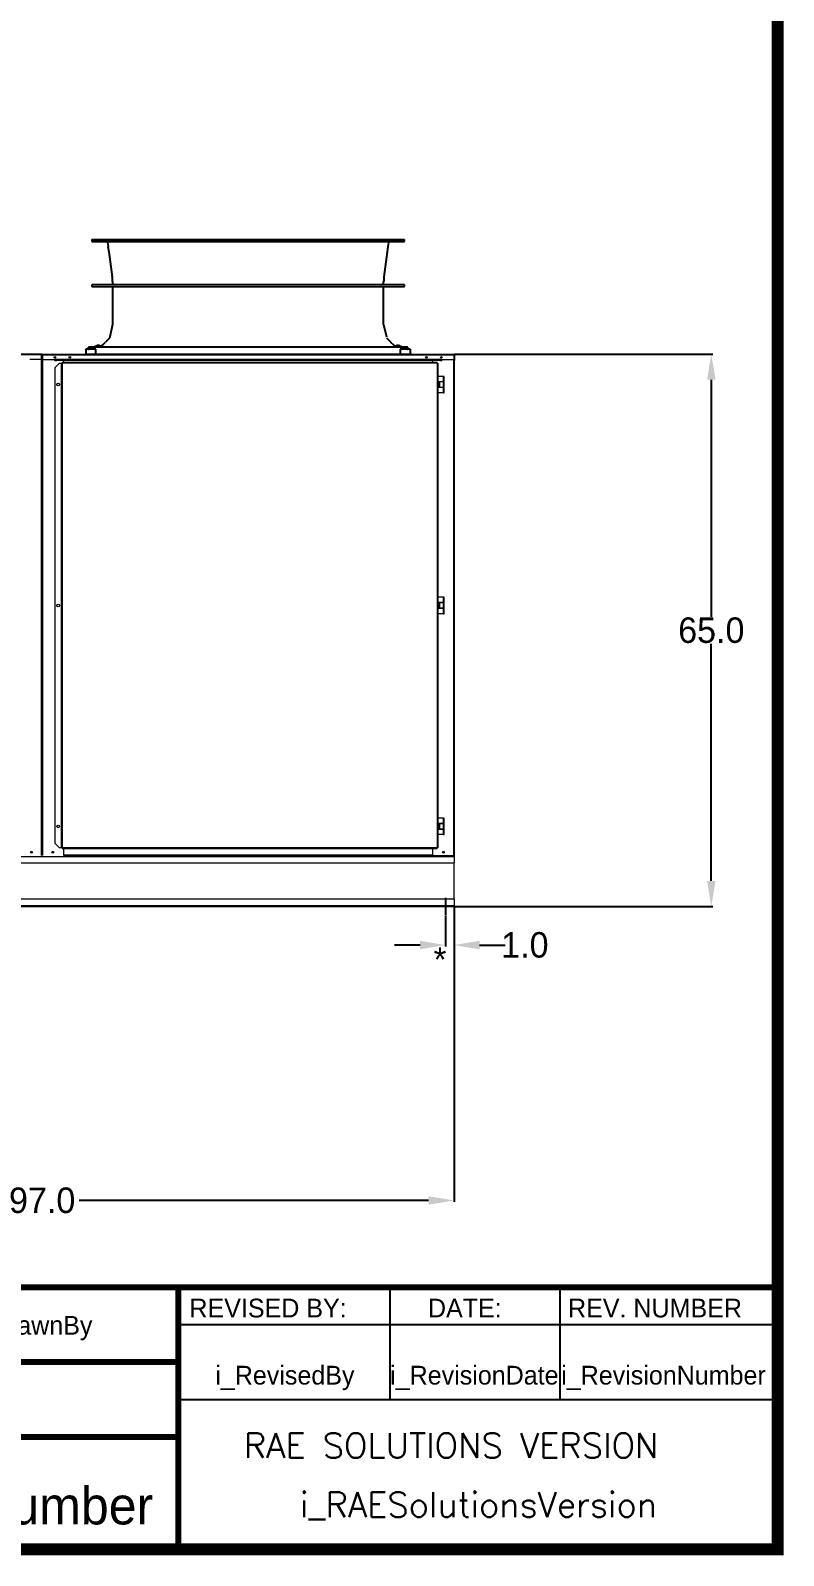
# Model space of a CAD drawing. Header units: inches. Extents: x 3819 to 4400, y -717 to -350.
# Drawn here: x 4305 to 4393.7, y -708.8 to -529.4 of the extents above; entities that cross this region are included whole.
import ezdxf
from ezdxf.enums import TextEntityAlignment as Align

# ---------------------------------------------------------------- set-up
doc = ezdxf.new("R2010")
doc.units = ezdxf.units.IN
doc.header["$MEASUREMENT"] = 0
doc.header["$PDSIZE"] = -1
doc.styles.add('SIMPLEX', font='SIMPLEX')
doc.dimstyles.get("Standard").update_dxf_attribs({"dimtxt": 3, "dimasz": 3, "dimexe": 0.18, "dimexo": 0.0625, "dimgap": 0.09, "dimtad": 0, "dimtih": 1, "dimtoh": 1, "dimdec": 1, "dimzin": 0, "dimdsep": 46, "dimtxsty": 'Standard', "dimcen": 0.09, "dimadec": 0, "dimazin": 0, "dimtfac": 1, "dimtdec": 1, "dimtofl": 0, "dimtmove": 0, "dimatfit": 3, "dimfxl": 1, "dimtolj": 1, "dimtzin": 0, "dimarcsym": 0})

# ---------------------------------------------------------------- blocks, each defined once
blk = doc.blocks.new('*D3')
at = {"color": 0, "lineweight": -2}
for p, q in [((4353.88, -633.51), (4353.88, -637.17)), ((4354.88, -632.57), (4354.88, -637.17)), ((4350.88, -636.99), (4347.88, -636.99)), ((4357.88, -636.99), (4360.88, -636.99))]:
    blk.add_line(p, q, dxfattribs=at)
at = {"color": 0}
for points in [[(4350.88, -636.49), (4350.88, -637.49), (4353.88, -636.99)], [(4357.88, -636.49), (4357.88, -637.49), (4354.88, -636.99)]]:
    blk.add_solid(points, dxfattribs=at)
at = {"layer": 'Defpoints', "color": 0}
for p in [(4353.88, -633.45), (4354.88, -632.51), (4354.88, -636.99)]:
    blk.add_point(p, dxfattribs=at)
at = {"color": 0, "insert": (4363.22, -636.99), "char_height": 3, "attachment_point": 5}
blk.add_mtext('\\A1;1.0', dxfattribs=at)
blk = doc.blocks.new('*D6')
at = {"color": 0, "lineweight": -2}
for p, q in [((4257.88, -632.64), (4257.88, -667.23)), ((4354.88, -632.51), (4354.88, -667.23)), ((4260.88, -667.05), (4302.04, -667.05)), ((4351.88, -667.05), (4310.72, -667.05))]:
    blk.add_line(p, q, dxfattribs=at)
at = {"color": 0}
for points in [[(4260.88, -666.55), (4260.88, -667.55), (4257.88, -667.05)], [(4351.88, -666.55), (4351.88, -667.55), (4354.88, -667.05)]]:
    blk.add_solid(points, dxfattribs=at)
at = {"layer": 'Defpoints', "color": 0}
for p in [(4257.88, -632.57), (4354.88, -632.45), (4257.88, -667.05)]:
    blk.add_point(p, dxfattribs=at)
at = {"color": 0, "insert": (4306.38, -667.05), "char_height": 3, "attachment_point": 5}
blk.add_mtext('\\A1;97.0', dxfattribs=at)
blk = doc.blocks.new('*D7')
at = {"color": 0, "lineweight": -2}
for p, q in [((4354.94, -567.45), (4385.35, -567.45)), ((4385.17, -570.45), (4385.17, -598.36)), ((4385.17, -629.45), (4385.17, -601.54)), ((4354.94, -632.45), (4385.35, -632.45))]:
    blk.add_line(p, q, dxfattribs=at)
at = {"color": 0}
for points in [[(4384.67, -570.45), (4385.67, -570.45), (4385.17, -567.45)], [(4384.67, -629.45), (4385.67, -629.45), (4385.17, -632.45)]]:
    blk.add_solid(points, dxfattribs=at)
at = {"layer": 'Defpoints', "color": 0}
for p in [(4354.88, -567.45), (4385.17, -567.45), (4354.88, -632.45)]:
    blk.add_point(p, dxfattribs=at)
at = {"color": 0, "insert": (4385.17, -599.95), "char_height": 3, "attachment_point": 5}
blk.add_mtext('\\A1;65.0', dxfattribs=at)

msp = doc.modelspace()

# ---------------------------------------------------------------- linework, layer by layer
at = {"color": 7, "linetype": 'Continuous', "lineweight": 25}
for p, q in [((4312.22, -553.94), (4312.22, -554.17)), ((4312.22, -553.94), (4317.61, -553.94)), ((4312.22, -554.17), (4312.87, -554.18)), ((4312.22, -554.17), (4317.61, -554.17)), ((4313.68, -554.19), (4313.92, -554.19)), ((4314.08, -554.32), (4314.14, -554.78)), ((4317.61, -553.94), (4349.03, -553.94)), ((4317.61, -554.17), (4349.03, -554.17)), ((4347.11, -554.78), (4347.18, -554.32)), ((4347.33, -554.19), (4347.57, -554.19)), ((4348.38, -554.18), (4349.03, -554.17)), ((4349.03, -554.17), (4349.03, -553.94)), ((4314.12, -554.78), (4314.21, -555.41)), ((4314.21, -555.41), (4314.63, -558.36)), ((4346.63, -558.36), (4347.05, -555.41)), ((4347.04, -555.41), (4347.13, -554.78)), ((4314.66, -559.25), (4312.22, -559.27)), ((4312.22, -559.27), (4312.22, -559.48)), ((4312.22, -559.48), (4314.66, -559.5)), ((4314.66, -558.91), (4314.66, -559.25)), ((4314.66, -559.5), (4349.03, -559.48)), ((4314.66, -559.5), (4314.66, -563.97)), ((4349.03, -559.27), (4314.67, -559.25)), ((4346.59, -559.25), (4346.59, -558.91)), ((4346.59, -563.97), (4346.59, -559.5)), ((4349.03, -559.48), (4349.03, -559.27)), ((4314.66, -563.97), (4314.33, -565.4)), ((4346.59, -563.97), (4346.92, -565.4)), ((4311.53, -566.86), (4311.53, -567.45)), ((4312.71, -566.86), (4311.53, -566.86)), ((4311.91, -566.62), (4311.82, -566.62)), ((4311.82, -566.62), (4311.82, -566.63)), ((4311.82, -566.63), (4311.83, -566.8)), ((4311.85, -566.8), (4311.84, -566.63)), ((4312.55, -566.62), (4311.91, -566.62)), ((4312.55, -566.55), (4312.55, -566.63)), ((4312.68, -566.55), (4312.55, -566.55)), ((4312.57, -566.63), (4312.56, -566.63)), ((4312.62, -566.63), (4312.57, -566.63)), ((4313.42, -566.55), (4312.68, -566.55)), ((4312.71, -567.45), (4312.71, -566.86)), ((4312.75, -566.51), (4312.75, -566.55)), ((4312.82, -566.51), (4312.75, -566.51)), ((4313.22, -566.51), (4312.82, -566.51)), ((4312.89, -566.43), (4312.89, -566.43)), ((4312.89, -566.43), (4312.89, -566.43)), ((4312.9, -566.43), (4312.9, -566.43)), ((4312.9, -566.43), (4312.91, -566.43)), ((4312.91, -566.43), (4312.91, -566.43)), ((4312.93, -566.43), (4312.93, -566.43)), ((4313, -566.43), (4313, -566.43)), ((4313.03, -566.43), (4313.03, -566.43)), ((4313.08, -566.43), (4313.08, -566.43)), ((4313.09, -566.43), (4313.09, -566.43)), ((4313.22, -566.52), (4313.51, -566.36)), ((4313.22, -566.55), (4313.22, -566.51)), ((4313.42, -566.62), (4313.42, -566.55)), ((4313.42, -566.59), (4347.84, -566.59)), ((4347.84, -566.61), (4313.42, -566.61)), ((4313.51, -566.36), (4313.84, -566.03)), ((4314.29, -565.57), (4313.83, -566.03)), ((4314.33, -565.4), (4314.29, -565.57)), ((4347.43, -566.03), (4346.96, -565.57)), ((4347.41, -566.03), (4347.75, -566.36)), ((4347.66, -566.86), (4347.66, -566.86)), ((4347.75, -566.36), (4348.04, -566.52)), ((4347.84, -566.55), (4347.84, -566.62)), ((4347.96, -566.55), (4347.84, -566.55)), ((4348.7, -566.55), (4347.96, -566.55)), ((4348.04, -566.51), (4348.03, -566.55)), ((4348.1, -566.51), (4348.04, -566.51)), ((4348.5, -566.51), (4348.1, -566.51)), ((4348.35, -566.43), (4348.35, -566.43)), ((4348.51, -566.55), (4348.5, -566.51)), ((4348.54, -566.86), (4348.54, -567.45)), ((4349.72, -566.86), (4348.54, -566.86)), ((4348.69, -566.63), (4348.64, -566.63)), ((4348.7, -566.63), (4348.69, -566.63)), ((4348.7, -566.63), (4348.7, -566.55)), ((4349.35, -566.62), (4348.7, -566.62)), ((4349.43, -566.62), (4349.35, -566.62)), ((4349.41, -566.8), (4349.41, -566.63)), ((4349.43, -566.8), (4349.43, -566.63)), ((4349.72, -566.86), (4349.72, -567.45)), ((4311.53, -567.45), (4312.71, -567.45)), ((4312.71, -567.45), (4348.54, -567.45)), ((4348.54, -567.45), (4349.72, -567.45))]:
    msp.add_line(p, q, dxfattribs=at)
at = {"color": 7, "linetype": 'Continuous', "lineweight": 15}
for p, q in [((4306.38, -567.45), (4257.88, -567.45)), ((4306.38, -567.52), (4257.88, -567.52)), ((4306.38, -568.06), (4304.94, -568.06)), ((4306.38, -567.52), (4306.3, -567.52)), ((4306.3, -568.2), (4306.3, -567.52)), ((4306.3, -626.45), (4306.3, -568.06)), ((4306.3, -568.2), (4306.38, -568.2)), ((4306.38, -567.45), (4354.88, -567.45)), ((4306.38, -567.52), (4306.38, -567.45)), ((4306.38, -567.52), (4306.38, -567.45)), ((4306.38, -567.52), (4354.88, -567.52)), ((4306.38, -568.06), (4306.38, -567.52)), ((4306.38, -568.2), (4306.38, -567.52)), ((4306.38, -568.06), (4306.38, -567.52)), ((4306.38, -568.2), (4306.38, -567.52)), ((4306.38, -567.52), (4306.45, -567.52)), ((4306.38, -568.06), (4307.82, -568.06)), ((4306.38, -568.06), (4306.38, -626.45)), ((4306.38, -568.06), (4306.38, -626.45)), ((4306.45, -568.2), (4306.38, -568.2)), ((4306.45, -568.2), (4306.45, -567.52)), ((4306.45, -626.45), (4306.45, -568.06)), ((4353.44, -568.06), (4307.82, -568.06)), ((4307.82, -568.1), (4307.82, -568.06)), ((4307.82, -568.06), (4353.44, -568.06)), ((4307.82, -568.06), (4307.82, -568.06)), ((4307.82, -568.1), (4308.07, -568.11)), ((4307.82, -568.1), (4307.82, -568.18)), ((4307.82, -568.18), (4308.07, -568.19)), ((4308.4, -568.51), (4307.9, -569.01)), ((4353.19, -568.11), (4308.07, -568.11)), ((4308.07, -568.11), (4308.07, -568.19)), ((4353.19, -568.19), (4308.07, -568.19)), ((4308.4, -568.51), (4308.64, -568.51)), ((4308.72, -568.51), (4308.64, -568.51)), ((4308.64, -568.51), (4308.64, -625.54)), ((4308.64, -625.54), (4308.64, -568.51)), ((4308.64, -568.51), (4308.64, -568.51)), ((4352.9, -568.43), (4308.72, -568.43)), ((4308.72, -568.43), (4308.72, -568.51)), ((4352.9, -568.51), (4308.72, -568.51)), ((4308.72, -568.51), (4308.72, -625.54)), ((4308.93, -568.43), (4308.93, -568.19)), ((4352.33, -568.19), (4352.33, -568.43)), ((4352.9, -568.51), (4352.9, -568.43)), ((4352.9, -568.51), (4352.9, -625.54)), ((4352.98, -568.51), (4352.9, -568.51)), ((4352.98, -568.51), (4352.98, -625.54)), ((4353.19, -568.11), (4353.44, -568.1)), ((4353.19, -568.11), (4353.19, -568.19)), ((4353.19, -568.19), (4353.44, -568.18)), ((4353.44, -568.06), (4353.44, -568.1)), ((4353.44, -568.06), (4353.44, -568.06)), ((4353.44, -568.06), (4354.88, -568.06)), ((4353.44, -568.1), (4353.44, -568.18)), ((4354.8, -568.06), (4354.8, -626.45)), ((4354.88, -567.52), (4354.88, -567.45)), ((4354.88, -568.06), (4354.88, -567.52)), ((4354.88, -567.52), (4354.95, -567.52)), ((4354.88, -567.52), (4354.88, -568.2)), ((4354.88, -568.06), (4354.88, -626.45)), ((4354.95, -568.2), (4354.88, -568.2)), ((4354.95, -567.52), (4354.95, -568.2)), ((4307.9, -625.04), (4307.9, -569.01)), ((4353.58, -570.06), (4352.98, -570.06)), ((4353.58, -570.69), (4352.98, -570.69)), ((4353.07, -570.71), (4353.07, -571.34)), ((4353.2, -570.71), (4353.07, -570.71)), ((4353.2, -571.34), (4353.2, -570.71)), ((4353.58, -570.71), (4353.2, -570.71)), ((4353.23, -570.71), (4353.23, -570.69)), ((4353.55, -570.69), (4353.55, -570.71)), ((4353.58, -570.06), (4353.58, -570.69)), ((4353.7, -570.06), (4353.58, -570.06)), ((4353.58, -570.69), (4353.7, -570.69)), ((4353.58, -570.71), (4353.58, -571.34)), ((4353.7, -570.71), (4353.58, -570.71)), ((4353.7, -570.69), (4353.7, -570.06)), ((4353.7, -571.34), (4353.7, -570.71)), ((4353.58, -571.36), (4352.98, -571.36)), ((4353.58, -571.99), (4352.98, -571.99)), ((4353.07, -571.34), (4353.2, -571.34)), ((4353.2, -571.34), (4353.58, -571.34)), ((4353.23, -571.36), (4353.23, -571.34)), ((4353.55, -571.34), (4353.55, -571.36)), ((4353.58, -571.34), (4353.7, -571.34)), ((4353.58, -571.36), (4353.58, -571.99)), ((4353.7, -571.36), (4353.58, -571.36)), ((4353.58, -571.99), (4353.7, -571.99)), ((4353.7, -571.99), (4353.7, -571.36)), ((4353.58, -596.06), (4352.98, -596.06)), ((4353.58, -596.69), (4352.98, -596.69)), ((4353.58, -597.36), (4352.98, -597.36)), ((4353.07, -596.71), (4353.07, -597.34)), ((4353.2, -596.71), (4353.07, -596.71)), ((4353.07, -597.34), (4353.2, -597.34)), ((4353.2, -597.34), (4353.2, -596.71)), ((4353.58, -596.71), (4353.2, -596.71)), ((4353.2, -597.34), (4353.58, -597.34)), ((4353.23, -596.71), (4353.23, -596.69)), ((4353.23, -597.36), (4353.23, -597.34)), ((4353.55, -596.69), (4353.55, -596.71)), ((4353.55, -597.34), (4353.55, -597.36)), ((4353.58, -596.06), (4353.58, -596.69)), ((4353.7, -596.06), (4353.58, -596.06)), ((4353.58, -596.69), (4353.7, -596.69)), ((4353.58, -596.71), (4353.58, -597.34)), ((4353.7, -596.71), (4353.58, -596.71)), ((4353.58, -597.34), (4353.7, -597.34)), ((4353.58, -597.36), (4353.58, -597.99)), ((4353.7, -597.36), (4353.58, -597.36)), ((4353.7, -596.69), (4353.7, -596.06)), ((4353.7, -597.34), (4353.7, -596.71)), ((4353.7, -597.99), (4353.7, -597.36)), ((4353.58, -597.99), (4352.98, -597.99)), ((4353.58, -597.99), (4353.7, -597.99)), ((4353.58, -622.06), (4352.98, -622.06)), ((4353.58, -622.69), (4352.98, -622.69)), ((4353.07, -622.71), (4353.07, -623.34)), ((4353.2, -622.71), (4353.07, -622.71)), ((4353.2, -623.34), (4353.2, -622.71)), ((4353.58, -622.71), (4353.2, -622.71)), ((4353.23, -622.71), (4353.23, -622.69)), ((4353.55, -622.69), (4353.55, -622.71)), ((4353.58, -622.06), (4353.58, -622.69)), ((4353.7, -622.06), (4353.58, -622.06)), ((4353.58, -622.69), (4353.7, -622.69)), ((4353.58, -622.71), (4353.58, -623.34)), ((4353.7, -622.71), (4353.58, -622.71)), ((4353.7, -622.69), (4353.7, -622.06)), ((4353.7, -623.34), (4353.7, -622.71)), ((4353.58, -623.36), (4352.98, -623.36)), ((4353.58, -623.99), (4352.98, -623.99)), ((4353.07, -623.34), (4353.2, -623.34)), ((4353.2, -623.34), (4353.58, -623.34)), ((4353.23, -623.36), (4353.23, -623.34)), ((4353.55, -623.34), (4353.55, -623.36)), ((4353.58, -623.34), (4353.7, -623.34)), ((4353.58, -623.36), (4353.58, -623.99)), ((4353.7, -623.36), (4353.58, -623.36)), ((4353.58, -623.99), (4353.7, -623.99)), ((4353.7, -623.99), (4353.7, -623.36)), ((4307.9, -625.04), (4308.4, -625.54)), ((4308.64, -625.54), (4308.4, -625.54)), ((4308.72, -625.54), (4308.64, -625.54)), ((4308.64, -625.54), (4308.64, -625.54)), ((4352.9, -625.54), (4308.72, -625.54)), ((4308.72, -625.54), (4308.72, -625.62)), ((4308.72, -625.62), (4352.9, -625.62)), ((4308.93, -626.45), (4308.93, -625.62)), ((4308.93, -626.37), (4352.33, -626.37)), ((4352.33, -625.62), (4352.33, -626.45)), ((4352.98, -625.54), (4352.9, -625.54)), ((4352.9, -625.62), (4352.9, -625.54)), ((4257.88, -626.55), (4354.88, -626.55)), ((4257.88, -627.32), (4354.88, -627.32)), ((4308.93, -626.45), (4352.33, -626.45)), ((4352.33, -626.45), (4354.8, -626.45)), ((4354.8, -626.45), (4354.88, -626.45)), ((4354.88, -626.45), (4354.88, -626.55)), ((4354.88, -626.55), (4354.88, -627.32)), ((4354.88, -631.57), (4354.88, -627.32)), ((4258.88, -631.57), (4354.88, -631.57)), ((4354.88, -631.57), (4354.88, -632.34)), ((4258.88, -632.34), (4354.88, -632.34)), ((4258.88, -632.45), (4354.88, -632.45)), ((4354.88, -632.34), (4354.88, -632.45))]:
    msp.add_line(p, q, dxfattribs=at)
at = {"color": 7}
for p, q in [((4353.88, -631.45), (4353.88, -633.45)), ((4354.88, -632.45), (4353.88, -632.45))]:
    msp.add_line(p, q, dxfattribs=at)
at = {"color": 7, "lineweight": 25}
for p, q in [((4145.98, -677.26), (4322.4, -677.26)), ((4322.4, -677.26), (4322.4, -708.13)), ((4322.4, -677.26), (4392.97, -677.26)), ((4322.4, -677.26), (4322.4, -681.67)), ((4347.3, -677.26), (4347.3, -690.49)), ((4367.35, -677.26), (4367.35, -690.49)), ((4322.4, -681.67), (4392.97, -681.67)), ((4269.48, -686.08), (4322.4, -686.08)), ((4322.4, -690.49), (4392.97, -690.49)), ((4322.4, -694.9), (4145.98, -694.9))]:
    msp.add_line(p, q, dxfattribs=at)
for points, const_width in [([(3828.43, -708.13), (4392.97, -708.13), (4392.97, -355.3), (3828.43, -355.3), (3828.43, -708.13)], 1.41), ([(4392.97, -677.26), (3969.56, -677.26), (3969.56, -708.13)], 0.706), ([(4322.4, -708.13), (4322.4, -677.26), (4392.97, -677.26)], 0.706), ([(4322.4, -686.08), (4269.48, -686.08), (4269.48, -708.13)], 0.706), ([(4322.4, -694.9), (4145.98, -694.9)], 0.706)]:
    msp.add_lwpolyline(points, dxfattribs=dict(at, const_width=const_width))
at = {"color": 7, "linetype": 'Continuous', "lineweight": 15}
for centre, radius in [((4307.88, -567.82), 0.0995), ((4309.63, -567.82), 0.0995), ((4351.63, -567.82), 0.0995), ((4353.38, -567.82), 0.0995), ((4308.27, -571.02), 0.156), ((4308.27, -597.02), 0.156), ((4308.27, -623.02), 0.156), ((4305.13, -626.07), 0.0995), ((4307.63, -626.07), 0.0995), ((4353.63, -626.07), 0.0995)]:
    msp.add_circle(centre, radius, dxfattribs=at)
at = {"color": 7, "linetype": 'Continuous', "lineweight": 25}
for centre, radius, start, end in [((4310.73, -558.91), 3.94, 0, 8.0002), ((4350.53, -558.91), 3.94, 171.9998, 180), ((4311.89, -566.8), 0.0591, 181, 270), ((4348.27, -566.73), 0.316, 111.9844, 137.4745), ((4348.27, -566.73), 0.316, 42.5255, 68.0514)]:
    msp.add_arc(centre, radius, start, end, dxfattribs=at)
at = {"color": 7, "linetype": 'Continuous', "lineweight": 15}
for centre, radius, start, end in [((4306.38, -567.52), 0.0757, 90, 180), ((4306.38, -567.52), 0.0757, 0, 90), ((4306.38, -567.52), 0.001, 90, 180), ((4306.38, -567.52), 0.001, 0, 90), ((4354.88, -567.52), 0.0757, 0, 90), ((4354.88, -567.52), 0.001, 0, 90)]:
    msp.add_arc(centre, radius, start, end, dxfattribs=at)
at = {"color": 7, "linetype": 'Continuous', "lineweight": 25}
for points, knots in [([(4312.87, -554.18), (4312.87, -554.18), (4312.88, -554.18), (4312.91, -554.18), (4312.96, -554.18), (4313.03, -554.18), (4313.12, -554.18), (4313.23, -554.18), (4313.36, -554.18), (4313.49, -554.18), (4313.6, -554.18), (4313.67, -554.19), (4313.68, -554.19)], [0, 0, 0, 0, 0.085907, 0.192945, 0.303087, 0.410126, 0.520268, 0.62731, 0.737455, 0.844501, 0.954651, 1, 1, 1, 1]), ([(4313.02, -554.18), (4313.03, -554.18), (4313.06, -554.18), (4313.13, -554.18), (4313.21, -554.18), (4313.3, -554.18), (4313.38, -554.18), (4313.45, -554.18), (4313.49, -554.18), (4313.51, -554.18), (4313.5, -554.18), (4313.48, -554.18), (4313.45, -554.18), (4313.38, -554.18), (4313.29, -554.18), (4313.21, -554.18), (4313.12, -554.18), (4313.06, -554.18), (4313.01, -554.18), (4312.99, -554.18), (4313, -554.18), (4313.01, -554.18), (4313.02, -554.18)], [0, 0, 0, 0, 0.053684, 0.107369, 0.161054, 0.214742, 0.268431, 0.32212, 0.375808, 0.429494, 0.483179, 0.5, 0.553684, 0.607368, 0.661054, 0.714742, 0.768431, 0.82212, 0.875808, 0.929494, 0.983178, 1, 1, 1, 1]), ([(4314.08, -554.32), (4314.07, -554.31), (4314.07, -554.27), (4314.03, -554.23), (4313.99, -554.2), (4313.95, -554.19), (4313.93, -554.19), (4313.92, -554.19)], [0, 0, 0, 0, 0.236553, 0.473094, 0.709954, 0.947343, 1, 1, 1, 1]), ([(4315.72, -554.18), (4315.74, -554.18), (4315.78, -554.18), (4315.87, -554.18), (4315.96, -554.18), (4316.04, -554.18), (4316.1, -554.18), (4316.14, -554.18), (4316.16, -554.18), (4316.14, -554.18), (4316.11, -554.18), (4316.07, -554.18), (4316.01, -554.18), (4315.93, -554.18), (4315.84, -554.18), (4315.76, -554.18), (4315.69, -554.18), (4315.65, -554.18), (4315.64, -554.18), (4315.65, -554.18), (4315.68, -554.18), (4315.71, -554.18), (4315.72, -554.18)], [0, 0, 0, 0, 0.053685, 0.107369, 0.161054, 0.214742, 0.268431, 0.32212, 0.375808, 0.429494, 0.483179, 0.5, 0.553684, 0.607369, 0.661054, 0.714742, 0.768431, 0.82212, 0.875808, 0.929494, 0.983179, 1, 1, 1, 1]), ([(4320.69, -554.18), (4320.71, -554.18), (4320.77, -554.18), (4320.86, -554.18), (4320.94, -554.18), (4321, -554.18), (4321.04, -554.18), (4321.05, -554.18), (4321.03, -554.18), (4320.98, -554.18), (4320.93, -554.18), (4320.87, -554.18), (4320.8, -554.18), (4320.71, -554.18), (4320.63, -554.18), (4320.57, -554.18), (4320.53, -554.18), (4320.52, -554.18), (4320.54, -554.18), (4320.59, -554.18), (4320.64, -554.18), (4320.68, -554.18), (4320.69, -554.18)], [0, 0, 0, 0, 0.053684, 0.107369, 0.161054, 0.214742, 0.268431, 0.32212, 0.375808, 0.429494, 0.483178, 0.5, 0.553684, 0.607369, 0.661055, 0.714742, 0.768431, 0.82212, 0.875808, 0.929494, 0.983179, 1, 1, 1, 1]), ([(4340.65, -554.18), (4340.67, -554.18), (4340.71, -554.18), (4340.73, -554.18), (4340.72, -554.18), (4340.69, -554.18), (4340.63, -554.18), (4340.56, -554.18), (4340.47, -554.18), (4340.38, -554.18), (4340.32, -554.18), (4340.27, -554.18), (4340.24, -554.18), (4340.21, -554.18), (4340.22, -554.18), (4340.25, -554.18), (4340.31, -554.18), (4340.39, -554.18), (4340.47, -554.18), (4340.56, -554.18), (4340.62, -554.18), (4340.65, -554.18), (4340.65, -554.18)], [0, 0, 0, 0, 0.053685, 0.107369, 0.161054, 0.214742, 0.268431, 0.32212, 0.375808, 0.429494, 0.483179, 0.5, 0.553684, 0.607369, 0.661054, 0.714742, 0.768431, 0.82212, 0.875808, 0.929494, 0.983179, 1, 1, 1, 1]), ([(4345.6, -554.18), (4345.6, -554.18), (4345.62, -554.18), (4345.61, -554.18), (4345.57, -554.18), (4345.51, -554.18), (4345.43, -554.18), (4345.34, -554.18), (4345.26, -554.18), (4345.18, -554.18), (4345.14, -554.18), (4345.11, -554.18), (4345.1, -554.18), (4345.11, -554.18), (4345.15, -554.18), (4345.21, -554.18), (4345.29, -554.18), (4345.37, -554.18), (4345.46, -554.18), (4345.53, -554.18), (4345.58, -554.18), (4345.59, -554.18), (4345.6, -554.18)], [0, 0, 0, 0, 0.053684, 0.107369, 0.161054, 0.214742, 0.268431, 0.32212, 0.375808, 0.429494, 0.483178, 0.5, 0.553684, 0.607369, 0.661055, 0.714742, 0.768431, 0.82212, 0.875808, 0.929494, 0.983179, 1, 1, 1, 1]), ([(4347.33, -554.19), (4347.32, -554.19), (4347.28, -554.19), (4347.23, -554.22), (4347.2, -554.26), (4347.18, -554.3), (4347.18, -554.32), (4347.18, -554.32)], [0, 0, 0, 0, 0.237768, 0.475541, 0.713069, 0.950081, 1, 1, 1, 1]), ([(4347.57, -554.19), (4347.62, -554.19), (4347.71, -554.18), (4347.84, -554.18), (4347.97, -554.18), (4348.09, -554.18), (4348.19, -554.18), (4348.27, -554.18), (4348.33, -554.18), (4348.37, -554.18), (4348.39, -554.18), (4348.38, -554.18), (4348.38, -554.18)], [0, 0, 0, 0, 0.107042, 0.217187, 0.324229, 0.434374, 0.541414, 0.651557, 0.758592, 0.868733, 0.975764, 1, 1, 1, 1]), ([(4348.26, -554.18), (4348.26, -554.18), (4348.25, -554.18), (4348.21, -554.18), (4348.14, -554.18), (4348.06, -554.18), (4347.97, -554.18), (4347.89, -554.18), (4347.82, -554.18), (4347.77, -554.18), (4347.75, -554.18), (4347.75, -554.18), (4347.76, -554.18), (4347.8, -554.18), (4347.87, -554.18), (4347.95, -554.18), (4348.03, -554.18), (4348.12, -554.18), (4348.19, -554.18), (4348.24, -554.18), (4348.26, -554.18), (4348.26, -554.18), (4348.26, -554.18)], [0, 0, 0, 0, 0.053685, 0.107368, 0.161055, 0.214742, 0.268432, 0.322121, 0.375809, 0.429494, 0.483179, 0.5, 0.553685, 0.607369, 0.661055, 0.714742, 0.768431, 0.822121, 0.875809, 0.929494, 0.983179, 1, 1, 1, 1]), ([(4311.84, -566.63), (4311.84, -566.63), (4311.83, -566.63), (4311.83, -566.63), (4311.82, -566.63), (4311.82, -566.63)], [0, 0, 0, 0, 0.5, 0.5, 1, 1, 1, 1]), ([(4311.9, -566.86), (4311.9, -566.86), (4311.89, -566.86), (4311.87, -566.85), (4311.87, -566.85), (4311.86, -566.84), (4311.85, -566.83), (4311.85, -566.81), (4311.85, -566.81), (4311.85, -566.8)], [0, 0, 0, 0, 0.25, 0.25, 0.5, 0.5, 0.75, 0.75, 1, 1, 1, 1]), ([(4312.55, -566.62), (4312.54, -566.62), (4312.51, -566.62), (4312.45, -566.62), (4312.38, -566.63), (4312.33, -566.63), (4312.29, -566.63), (4312.27, -566.63), (4312.27, -566.63), (4312.28, -566.63), (4312.31, -566.63), (4312.36, -566.62), (4312.43, -566.62), (4312.49, -566.62), (4312.53, -566.62), (4312.55, -566.62)], [0, 0, 0, 0, 0.056542, 0.140133, 0.223723, 0.307311, 0.390897, 0.474479, 0.500668, 0.584253, 0.667837, 0.751422, 0.835011, 0.918601, 1, 1, 1, 1]), ([(4313.41, -566.62), (4313.41, -566.62), (4313.41, -566.62), (4313.36, -566.62), (4313.26, -566.63), (4313.13, -566.63), (4312.98, -566.63), (4312.84, -566.63), (4312.74, -566.63), (4312.67, -566.63), (4312.64, -566.63), (4312.62, -566.63)], [0, 0, 0, 0, 0.08774, 0.218186, 0.348637, 0.479093, 0.609552, 0.740009, 0.870464, 0.911349, 1, 1, 1, 1]), ([(4312.88, -566.43), (4312.86, -566.44), (4312.83, -566.45), (4312.79, -566.48), (4312.76, -566.5), (4312.76, -566.51)], [0, 0, 0, 0, 0.327422, 0.724009, 1, 1, 1, 1]), ([(4312.89, -566.43), (4312.88, -566.43), (4312.88, -566.43), (4312.88, -566.43), (4312.88, -566.43)], [0, 0, 0, 0, 0.874699, 1, 1, 1, 1]), ([(4312.89, -566.43), (4312.89, -566.43), (4312.89, -566.43), (4312.89, -566.42), (4312.9, -566.42)], [0, 0, 0, 0, 0.4996563, 1, 1, 1, 1]), ([(4312.9, -566.43), (4312.9, -566.43), (4312.9, -566.43), (4312.9, -566.43), (4312.89, -566.43), (4312.89, -566.43)], [0, 0, 0, 0, 0.1143518, 0.9074961, 1, 1, 1, 1]), ([(4312.95, -566.43), (4312.94, -566.43), (4312.93, -566.43), (4312.92, -566.43), (4312.91, -566.43), (4312.9, -566.43), (4312.9, -566.43), (4312.89, -566.43), (4312.89, -566.43), (4312.89, -566.43)], [0, 0, 0, 0, 0.175487, 0.351146, 0.522558, 0.601245, 0.767206, 0.93307, 1, 1, 1, 1]), ([(4312.93, -566.43), (4312.93, -566.43), (4312.93, -566.43), (4312.92, -566.42), (4312.91, -566.43), (4312.91, -566.43), (4312.91, -566.43), (4312.91, -566.43)], [0, 0, 0, 0, 0.2464974, 0.4933322, 0.7330389, 0.972083, 1, 1, 1, 1]), ([(4312.93, -566.43), (4312.93, -566.43), (4312.93, -566.43), (4312.93, -566.43), (4312.93, -566.43)], [0, 0, 0, 0, 0.874185, 1, 1, 1, 1]), ([(4312.95, -566.43), (4312.95, -566.43), (4312.95, -566.43), (4312.96, -566.42), (4312.97, -566.43), (4312.97, -566.43), (4312.98, -566.43), (4312.98, -566.43)], [0, 0, 0, 0, 0.246483, 0.493347, 0.733061, 0.972099, 1, 1, 1, 1]), ([(4313.05, -566.43), (4313.05, -566.43), (4313.04, -566.43), (4313.04, -566.43), (4313.02, -566.43), (4313.01, -566.43), (4313, -566.43), (4312.98, -566.43), (4312.98, -566.43), (4312.98, -566.43)], [0, 0, 0, 0, 0.145992, 0.292129, 0.434742, 0.573234, 0.710145, 0.848574, 1, 1, 1, 1]), ([(4312.99, -566.43), (4312.99, -566.43), (4312.99, -566.43), (4313, -566.43), (4313, -566.43)], [0, 0, 0, 0, 0.095383, 1, 1, 1, 1]), ([(4313.03, -566.43), (4313.02, -566.43), (4313.02, -566.42), (4313.01, -566.42), (4313, -566.43), (4313, -566.43)], [0, 0, 0, 0, 0.5, 0.5, 1, 1, 1, 1]), ([(4313.03, -566.43), (4313.03, -566.43), (4313.04, -566.43), (4313.04, -566.43), (4313.04, -566.43)], [0, 0, 0, 0, 0.874189, 1, 1, 1, 1]), ([(4313.05, -566.43), (4313.05, -566.43), (4313.05, -566.43), (4313.05, -566.42), (4313.06, -566.43), (4313.06, -566.43), (4313.07, -566.43), (4313.07, -566.43)], [0, 0, 0, 0, 0.246496, 0.493367, 0.733073, 0.972083, 1, 1, 1, 1]), ([(4313.1, -566.43), (4313.1, -566.43), (4313.1, -566.43), (4313.1, -566.43), (4313.09, -566.43), (4313.08, -566.43), (4313.07, -566.43), (4313.07, -566.43)], [0, 0, 0, 0, 0.0732586, 0.3003068, 0.5247839, 0.751732, 1, 1, 1, 1]), ([(4313.09, -566.43), (4313.08, -566.43), (4313.08, -566.43), (4313.08, -566.42), (4313.08, -566.43), (4313.08, -566.43)], [0, 0, 0, 0, 0.352869, 0.706243, 1, 1, 1, 1]), ([(4313.22, -566.51), (4313.21, -566.5), (4313.18, -566.47), (4313.14, -566.45), (4313.11, -566.44), (4313.1, -566.43)], [0, 0, 0, 0, 0.351375, 0.742096, 1, 1, 1, 1]), ([(4348.64, -566.63), (4348.61, -566.63), (4348.58, -566.63), (4348.54, -566.63), (4348.53, -566.63), (4348.51, -566.63), (4348.5, -566.63), (4348.47, -566.63), (4348.45, -566.63), (4348.41, -566.63), (4348.4, -566.63), (4348.38, -566.63), (4348.37, -566.63), (4348.34, -566.63), (4348.31, -566.63), (4348.28, -566.63), (4348.27, -566.63), (4348.24, -566.63), (4348.23, -566.63), (4348.2, -566.63), (4348.17, -566.63), (4348.14, -566.63), (4348.13, -566.63), (4348.11, -566.63), (4348.1, -566.63), (4348.06, -566.63), (4348.04, -566.63), (4348.01, -566.63), (4347.99, -566.63), (4347.95, -566.63), (4347.94, -566.63), (4347.91, -566.62), (4347.9, -566.62), (4347.88, -566.62), (4347.87, -566.62), (4347.85, -566.62), (4347.85, -566.62), (4347.84, -566.62), (4347.84, -566.62), (4347.84, -566.62)], [0, 0, 0, 0, 0.125, 0.125, 0.15625, 0.15625, 0.1875, 0.1875, 0.25, 0.25, 0.28125, 0.28125, 0.3125, 0.3125, 0.375, 0.375, 0.40625, 0.40625, 0.4375, 0.4375, 0.5, 0.5, 0.53125, 0.53125, 0.5625, 0.5625, 0.625, 0.625, 0.6875, 0.6875, 0.75, 0.75, 0.8125, 0.8125, 0.875, 0.875, 0.9375, 0.9375, 1, 1, 1, 1]), ([(4348.18, -566.43), (4348.17, -566.43), (4348.16, -566.43), (4348.16, -566.43), (4348.15, -566.43), (4348.15, -566.43), (4348.15, -566.43)], [0, 0, 0, 0, 0.310012, 0.620284, 0.923072, 1, 1, 1, 1]), ([(4348.18, -566.43), (4348.18, -566.43), (4348.18, -566.43), (4348.19, -566.42), (4348.19, -566.43), (4348.19, -566.43)], [0, 0, 0, 0, 0.336266, 0.673008, 1, 1, 1, 1]), ([(4348.25, -566.43), (4348.25, -566.43), (4348.24, -566.43), (4348.23, -566.43), (4348.22, -566.43), (4348.2, -566.43), (4348.2, -566.43), (4348.19, -566.43), (4348.19, -566.43), (4348.19, -566.43)], [0, 0, 0, 0, 0.154655, 0.309459, 0.460521, 0.607228, 0.75226, 0.898895, 1, 1, 1, 1]), ([(4348.19, -566.43), (4348.19, -566.43), (4348.19, -566.43), (4348.19, -566.43), (4348.19, -566.43)], [0, 0, 0, 0, 0.722606, 1, 1, 1, 1]), ([(4348.25, -566.43), (4348.26, -566.43), (4348.26, -566.42), (4348.27, -566.42), (4348.28, -566.43), (4348.28, -566.43)], [0, 0, 0, 0, 0.5, 0.5, 1, 1, 1, 1]), ([(4348.35, -566.43), (4348.35, -566.43), (4348.35, -566.43), (4348.34, -566.43), (4348.33, -566.43), (4348.32, -566.43), (4348.31, -566.43), (4348.3, -566.43), (4348.29, -566.43), (4348.28, -566.43)], [0, 0, 0, 0, 0.095307, 0.250124, 0.40119, 0.547904, 0.692937, 0.839576, 1, 1, 1, 1]), ([(4348.35, -566.43), (4348.35, -566.43), (4348.35, -566.42), (4348.36, -566.43), (4348.36, -566.43), (4348.36, -566.43), (4348.36, -566.43)], [0, 0, 0, 0, 0.327625, 0.645743, 0.962962, 1, 1, 1, 1]), ([(4348.39, -566.43), (4348.39, -566.43), (4348.39, -566.43), (4348.39, -566.43), (4348.39, -566.43), (4348.38, -566.43), (4348.37, -566.43), (4348.36, -566.43), (4348.36, -566.43)], [0, 0, 0, 0, 0.014816, 0.128804, 0.369196, 0.609467, 0.853324, 1, 1, 1, 1]), ([(4349.35, -566.86), (4349.36, -566.86), (4349.38, -566.86), (4349.39, -566.84), (4349.41, -566.82), (4349.41, -566.81), (4349.41, -566.8)], [0, 0, 0, 0, 0.250003, 0.500004, 0.750006, 1, 1, 1, 1]), ([(4349.43, -566.8), (4349.43, -566.81), (4349.43, -566.81), (4349.42, -566.83), (4349.42, -566.84), (4349.4, -566.85), (4349.4, -566.85), (4349.38, -566.86), (4349.38, -566.86), (4349.37, -566.86)], [0, 0, 0, 0, 0.25, 0.25, 0.5, 0.5, 0.75, 0.75, 1, 1, 1, 1]), ([(4349.43, -566.63), (4349.43, -566.63), (4349.43, -566.63), (4349.42, -566.63), (4349.42, -566.63), (4349.41, -566.63)], [0, 0, 0, 0, 0.5, 0.5, 1, 1, 1, 1]), ([(4349.43, -566.63), (4349.43, -566.63), (4349.43, -566.62), (4349.43, -566.62), (4349.43, -566.62)], [0, 0, 0, 0, 0.999997, 1, 1, 1, 1])]:
    msp.add_open_spline(points, degree=3, knots=knots, dxfattribs=at)
for points in [[(4311.83, -566.8), (4311.83, -566.8), (4311.83, -566.8), (4311.85, -566.8)], [(4313.09, -566.43), (4313.09, -566.43), (4313.1, -566.43), (4313.1, -566.43)], [(4349.41, -566.8), (4349.42, -566.8), (4349.43, -566.8), (4349.43, -566.8)]]:
    msp.add_open_spline(points, degree=3, dxfattribs=at)
at = {"color": 7, "lineweight": 25}
msp.add_point((4322.4, -708.13), dxfattribs=at)

# ---------------------------------------------------------------- texts
at = {"color": 7, "text_generation_flag": 2}
msp.add_text('*', height=2.89, dxfattribs=at).set_placement((4353.98, -640.14))
at = {"color": 7, "lineweight": 25}
for s, height, p in [('REVISED BY:', 2.2052, (4323.72, -680.82)), ('DATE:', 2.205, (4351.81, -680.82)), ('REV. NUMBER', 2.2052, (4368.3, -680.82))]:
    msp.add_text(s, height=height, dxfattribs=at).set_placement(p)
for s, height, p in [('i_DrawnBy', 2.205, (4305.17, -682.85)), ('i_RevisedBy', 2.2052, (4334.96, -688.72)), ('i_RevisionDate', 2.2052, (4357.27, -688.72)), ('i_RevisionNumber', 2.2052, (4379.54, -688.72)), ('i_DrawingNumber', 4.4104, (4295.86, -705.18))]:
    msp.add_text(s, height=height, dxfattribs=at).set_placement(p, align=Align.CENTER)
at = {"color": 7, "lineweight": 25, "style": 'SIMPLEX'}
msp.add_text('RAE SOLUTIONS VERSION', height=2.9285, dxfattribs=at).set_placement((4330.13, -697.36))
msp.add_text('i_RAESolutionsVersion', height=2.9285, dxfattribs=at).set_placement((4357.76, -704.32), align=Align.CENTER)

# ---------------------------------------------------------------- dimensions: what is measured, and where the dimension line sits
at = {"color": 7}
for base, p1, p2, angle, picture, middle in [((4385.17, -567.45), (4354.88, -632.45), (4354.88, -567.45), 90, '*D7', (4385.17, -599.95)), ((4354.88, -636.99), (4353.88, -633.45), (4354.88, -632.51), 0, '*D3', (4363.22, -636.99))]:
    dim = msp.add_linear_dim(base=base, p1=p1, p2=p2, angle=angle, dimstyle='Standard', dxfattribs=at)
    dim.commit()
    dim.dimension.update_dxf_attribs({"geometry": picture, "text_midpoint": middle})
dim = msp.add_linear_dim(base=(4257.88, -667.05), p1=(4354.88, -632.45), p2=(4257.88, -632.57), angle=180, dimstyle='Standard', dxfattribs=at)
dim.commit()
dim.dimension.update_dxf_attribs({"geometry": '*D6', "text_midpoint": (4306.38, -667.05), "dimtype": 160})

doc.saveas('drawing.dxf')
